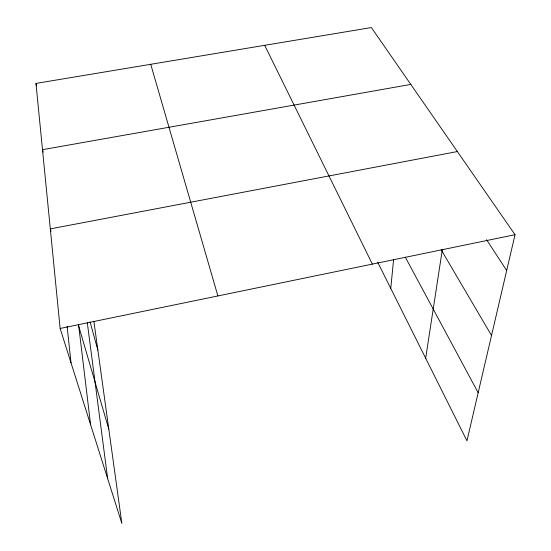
<?xml version="1.0" encoding="UTF-8"?>
<svg xmlns="http://www.w3.org/2000/svg" width="551" height="551" viewBox="0 0 551 551"><rect width="100%" height="100%" fill="white"/><g stroke="black" fill="none" stroke-linecap="round" stroke-linejoin="round"><path stroke-width="0.83" d="M390.762 288.4L393.6 259.514M425.668 358.233L442.329 249.603M93.863 321.164L121.854 523.45L60.135 328.458L35.967 83.415L371.367 27.55L515.033 234.705L466.952 440.828L377.697 262.269M60.135 328.458L515.033 234.705M50.313 228.885L457.364 151.553M410.805 84.413L42.503 149.686L43.185 152.166M486.574 239.713L506.686 270.513M441.199 249.823L491.526 335.483M405.309 257.172L478.172 392.753M264.687 45.32L372.359 264.108M50.554 229.712L51.036 231.351M78.283 324.642L108.802 429.153M150.726 64.295L217.886 295.949M90.102 322.018L97.871 350.147M35.967 83.415L36.614 85.873M87.278 322.562L107.659 478.592M78.552 324.567L90.591 424.676M67.112 326.282L71.017 362.84"/></g></svg>
